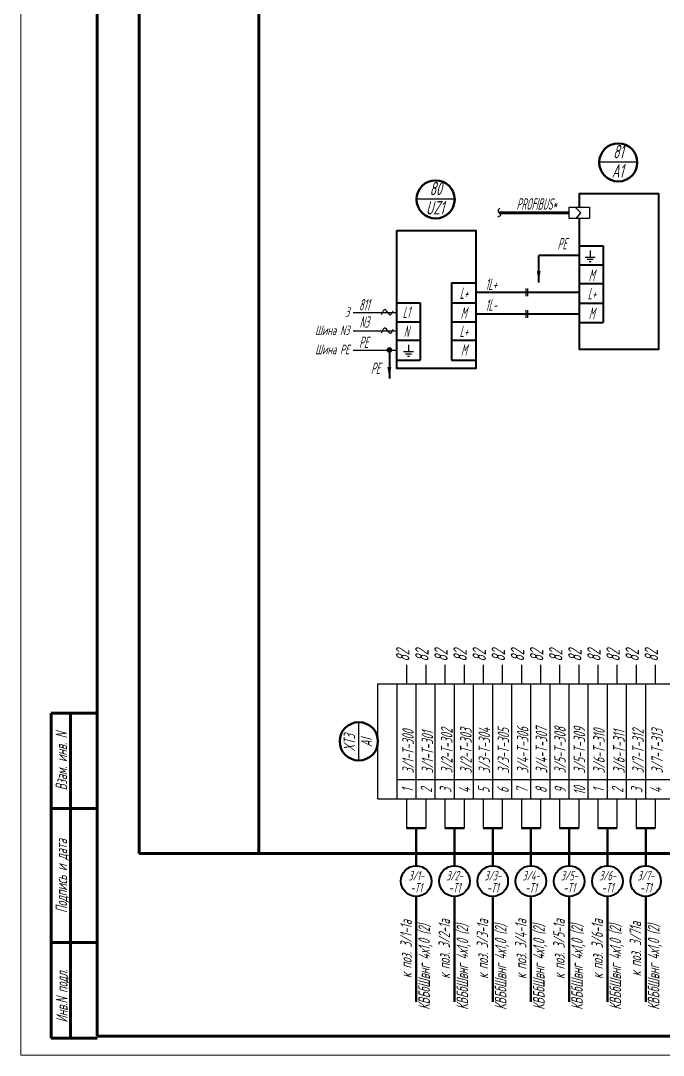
# Model space of a CAD drawing. Header units: millimetres. Extents: x -680 to 9204, y -4430 to 7779.
# Drawn here: x 1965.2 to 2133.2, y -537.1 to -266.6 of the extents above; entities that cross this region are included whole.
import ezdxf
from ezdxf.enums import TextEntityAlignment as Align

# ---------------------------------------------------------------- set-up
doc = ezdxf.new("R2010")
doc.units = ezdxf.units.MM
doc.layers.get('Defpoints').update_dxf_attribs({"color": 33})
for name, color, linetype, lineweight in [('Датчики', 31, 'Continuous', 50), ('Размерная', 4, 'Continuous', 25), ('Текст_КИП', 2, 'Continuous', 25), ('Толст.рамка', 7, 'Continuous', 60), ('Тонк.рамка', 10, 'Continuous', 20), ('Эл.кабель', 2, 'Continuous', 50)]:
    doc.layers.add(name, color=color, linetype=linetype, lineweight=lineweight)
doc.layers.add('ТЕКСТ', color=2, linetype='Continuous')
doc.styles.add('Simplex', font='simplex.shx', dxfattribs={"width": 0.7, "oblique": 15})

msp = doc.modelspace()

# ---------------------------------------------------------------- linework, layer by layer
at = {"color": 5, "lineweight": 60}
for p, q in [((1996.114, -484.355), (1996.114, 32.142)), ((2027.425, -484.355), (2027.425, -184.557)), ((3207.603, -484.355), (1996.114, -484.355))]:
    msp.add_line(p, q, dxfattribs=at)
at = {"color": 7, "linetype": 'ByBlock'}
for p, q in [((2116.447, -303.533), (2126.344, -303.533)), ((2068.689, -313.199), (2078.586, -313.199))]:
    msp.add_line(p, q, dxfattribs=at)
for p, q in [((2111.661, -316.836), (2110.189, -315.395)), ((2110.405, -318.337), (2111.661, -316.836)), ((2052.103, -342.915), (2063.501, -342.915)), ((2052.103, -347.715), (2063.501, -347.715)), ((2052.103, -352.714), (2063.501, -352.714))]:
    msp.add_line(p, q)
at = {"color": 2, "lineweight": 60}
msp.add_line((2108.617, -316.875), (2090.309, -316.875), dxfattribs=at)
at = {"lineweight": 40}
for p, q in [((2111.259, -325.438), (2117.454, -325.438)), ((2117.454, -325.438), (2117.454, -345.486)), ((2111.259, -328.026), (2100.619, -328.026)), ((2100.619, -335.03), (2100.619, -328.026)), ((2111.259, -330.449), (2117.454, -330.449)), ((2077.834, -335.143), (2084.183, -335.143)), ((2077.834, -335.143), (2077.834, -355.337)), ((2111.259, -335.291), (2117.454, -335.291)), ((2084.183, -337.616), (2111.259, -337.616)), ((2063.501, -340.337), (2069.666, -340.337)), ((2069.666, -340.337), (2069.666, -355.337)), ((2077.834, -340.337), (2084.183, -340.337)), ((2111.259, -340.486), (2117.454, -340.486)), ((2084.183, -343.292), (2111.259, -343.292)), ((2063.501, -345.337), (2069.666, -345.337)), ((2077.834, -345.337), (2084.183, -345.337)), ((2111.259, -345.486), (2117.454, -345.486)), ((2063.501, -350.18), (2069.666, -350.18)), ((2077.834, -350.18), (2084.183, -350.18)), ((2061.574, -352.714), (2061.574, -360.169)), ((2063.501, -355.337), (2069.666, -355.337)), ((2077.834, -355.337), (2084.183, -355.337))]:
    msp.add_line(p, q, dxfattribs=at)
at = {"color": 2, "ltscale": 0.5}
for p, q in [((2066.089, -435.04), (2066.089, -440.04)), ((2071.089, -435.04), (2071.089, -440.04)), ((2076.089, -435.04), (2076.089, -440.04)), ((2081.089, -435.04), (2081.089, -440.04)), ((2086.089, -435.04), (2086.089, -440.04)), ((2091.089, -435.04), (2091.089, -440.04)), ((2096.089, -435.04), (2096.089, -440.04)), ((2101.089, -435.04), (2101.089, -440.04)), ((2106.089, -435.04), (2106.089, -440.04)), ((2111.089, -435.04), (2111.089, -440.04)), ((2116.089, -435.04), (2116.089, -440.04)), ((2121.089, -435.04), (2121.089, -440.04)), ((2126.089, -435.04), (2126.089, -440.04)), ((2131.089, -435.04), (2131.089, -440.04)), ((2066.089, -470.04), (2066.089, -477.727)), ((2071.089, -470.04), (2071.089, -477.727)), ((2076.089, -470.04), (2076.089, -477.727)), ((2081.089, -470.04), (2081.089, -477.727)), ((2086.089, -470.04), (2086.089, -477.727)), ((2091.089, -470.04), (2091.089, -477.727)), ((2096.089, -470.04), (2096.089, -477.727)), ((2101.089, -470.04), (2101.089, -477.727)), ((2106.089, -470.04), (2106.089, -477.727)), ((2111.089, -470.04), (2111.089, -477.727)), ((2116.089, -470.04), (2116.089, -477.727)), ((2121.089, -470.04), (2121.089, -477.727)), ((2126.089, -470.04), (2126.089, -477.727)), ((2131.089, -470.04), (2131.089, -477.727))]:
    msp.add_line(p, q, dxfattribs=at)
at = {"color": 2}
for p, q in [((2058.589, -470.04), (2058.589, -440.04)), ((2058.589, -440.04), (2418.589, -440.04)), ((2063.589, -470.04), (2063.589, -440.04)), ((2068.589, -470.04), (2068.589, -440.04)), ((2073.589, -470.04), (2073.589, -440.04)), ((2078.589, -470.04), (2078.589, -440.04)), ((2083.589, -470.04), (2083.589, -440.04)), ((2088.589, -470.04), (2088.589, -440.04)), ((2093.589, -470.04), (2093.589, -440.04)), ((2098.589, -470.04), (2098.589, -440.04)), ((2103.589, -470.04), (2103.589, -440.04)), ((2108.589, -470.04), (2108.589, -440.04)), ((2113.589, -470.04), (2113.589, -440.04)), ((2118.589, -470.04), (2118.589, -440.04)), ((2123.589, -470.04), (2123.589, -440.04)), ((2128.589, -470.04), (2128.589, -440.04)), ((2063.589, -465.009), (2413.589, -465.009)), ((2058.589, -470.04), (2418.589, -470.04))]:
    msp.add_line(p, q, dxfattribs=at)
at = {"lineweight": 40}
msp.add_lwpolyline([(2111.259, -315.394), (2111.259, -311.758), (2131.941, -311.758), (2131.941, -352.575), (2111.259, -352.575), (2111.259, -318.345)], dxfattribs=at)
msp.add_lwpolyline([(2113.901, -318.345), (2108.617, -318.345), (2108.617, -315.394), (2113.901, -315.394)], close=True)
msp.add_lwpolyline([(2063.501, -321.424), (2084.183, -321.424), (2084.183, -357.511), (2063.501, -357.511)], close=True, dxfattribs=at)
at = {"lineweight": 40, "const_width": 0.75}
msp.add_lwpolyline([(2061.199, -352.714, 1), (2061.949, -352.714, 1)], format="xyb", close=True, dxfattribs=at)
msp.add_spline([(2090.497, -315.609), (2089.97, -316.378), (2090.663, -317.4), (2089.974, -317.978)], degree=3)
at = {"color": 30, "linetype": 'ByBlock', "lineweight": 30, "end_tangent": (-1, 0)}
for points in [[(2062.453, -342.536), (2061.813, -343.566), (2060.505, -342.162), (2059.412, -343.524)], [(2062.453, -347.336), (2061.813, -348.366), (2060.505, -346.962), (2059.412, -348.324)]]:
    msp.add_spline(points, degree=3, dxfattribs=at)
at = {"lineweight": 40}
for points in [[(2100.119, -332.03), (2101.119, -332.03), (2100.619, -335.03)], [(2062.074, -357.169), (2061.074, -357.169), (2061.574, -360.169)]]:
    msp.add_solid(points, dxfattribs=at)
at = {"layer": 'Defpoints', "lineweight": -3}
msp.add_line((2053.589, -460.04), (2053.589, -450.04), dxfattribs=at)
at = {"layer": 'Датчики'}
for centre, radius in [((2121.425, -303.669), 4.979), ((2073.667, -313.335), 4.979), ((2053.589, -455.04), 5)]:
    msp.add_circle(centre, radius, dxfattribs=at)
at = {"layer": 'Размерная', "ltscale": 0.9}
for p, q in [((2097.221, -336.616), (2097.221, -338.616)), ((2097.721, -336.616), (2097.721, -338.616)), ((2097.221, -342.292), (2097.221, -344.292)), ((2097.721, -342.292), (2097.721, -344.292))]:
    msp.add_line(p, q, dxfattribs=at)
at = {"layer": 'ТЕКСТ'}
for p, q in [((2114.094, -326.656), (2114.094, -328.504)), ((2115.417, -328.504), (2112.772, -328.504)), ((2114.888, -329.034), (2113.301, -329.034)), ((2113.83, -329.563), (2114.359, -329.563)), ((2066.601, -351.342), (2066.601, -353.231)), ((2067.923, -353.231), (2065.278, -353.231)), ((2067.394, -353.761), (2065.807, -353.761)), ((2066.336, -354.29), (2066.865, -354.29))]:
    msp.add_line(p, q, dxfattribs=at)
at = {"layer": 'Толст.рамка'}
for p, q in [((1985.172, -532.145), (1985.172, 51.855)), ((3220.172, -532.145), (1985.172, -532.145))]:
    msp.add_line(p, q, dxfattribs=at)
at = {"layer": 'Толст.рамка', "lineweight": 60}
for p, q in [((1973.172, -532.649), (1973.172, -447.649)), ((1985.172, -447.649), (1973.172, -447.649)), ((1978.172, -532.649), (1978.172, -447.649)), ((1985.172, -472.649), (1973.172, -472.649)), ((1973.172, -507.649), (1985.172, -507.649)), ((1985.172, -532.649), (1973.172, -532.649))]:
    msp.add_line(p, q, dxfattribs=at)
at = {"layer": 'Тонк.рамка'}
for q in [(1965.172, 56.855), (3225.172, -537.145)]:
    msp.add_line((1965.172, -537.145), q, dxfattribs=at)
at = {"layer": 'Эл.кабель'}
for p, q in [((2066.089, -477.727), (2071.089, -477.727)), ((2068.589, -487.589), (2068.589, -477.727)), ((2076.089, -477.727), (2081.089, -477.727)), ((2078.589, -487.589), (2078.589, -477.727)), ((2086.089, -477.727), (2091.089, -477.727)), ((2088.589, -487.589), (2088.589, -477.727)), ((2096.089, -477.727), (2101.089, -477.727)), ((2098.589, -487.589), (2098.589, -477.727)), ((2106.089, -477.727), (2111.089, -477.727)), ((2108.589, -487.589), (2108.589, -477.727)), ((2116.089, -477.727), (2121.089, -477.727)), ((2118.589, -487.589), (2118.589, -477.727)), ((2126.089, -477.727), (2131.089, -477.727)), ((2128.589, -487.589), (2128.589, -477.727)), ((2068.589, -495.589), (2068.589, -523.176)), ((2078.589, -495.589), (2078.589, -523.176)), ((2088.589, -495.589), (2088.589, -523.176)), ((2098.589, -495.589), (2098.589, -523.176)), ((2108.589, -495.589), (2108.589, -523.176)), ((2118.589, -495.589), (2118.589, -523.176)), ((2128.589, -495.589), (2128.589, -523.176))]:
    msp.add_line(p, q, dxfattribs=at)
at = {"layer": 'Эл.кабель', "lineweight": 40}
for centre in [(2068.589, -491.589), (2078.589, -491.589), (2088.589, -491.589), (2098.589, -491.589), (2108.589, -491.589), (2118.589, -491.589), (2128.589, -491.589)]:
    msp.add_circle(centre, 4, dxfattribs=at)

# ---------------------------------------------------------------- texts
at = {"layer": 'ТЕКСТ', "style": 'Simplex', "oblique": 15}
for s, height, width, p in [('81', 3.5, 0.6, (2121.431, -302.585)), ('80', 3.5, 0.6, (2073.673, -312.251)), ('PROFIBUS*', 3, 0.5, (2100.048, -316.031)), ('РЕ', 3, 0.5, (2106.751, -326.394)), ('1L+', 3, 0.5, (2088.162, -337.009)), ('811', 3, 0.5, (2054.995, -342.392)), ('1L-', 3, 0.5, (2088.162, -342.472)), ('N3', 3, 0.5, (2054.995, -346.905)), ('РЕ', 3, 0.5, (2054.851, -352.216)), ('РЕ', 3, 0.5, (2057.939, -358.992))]:
    msp.add_text(s, height=height, dxfattribs=dict(at, width=width)).set_placement(p, align=Align.CENTER)
at = {"layer": 'ТЕКСТ', "style": 'Simplex', "oblique": 15, "width": 0.6}
for s, p in [('А1', (2121.254, -305.856)), ('UZ1', (2073.497, -315.522))]:
    msp.add_text(s, height=3.5, dxfattribs=at).set_placement(p, align=Align.MIDDLE)
at = {"layer": 'ТЕКСТ', "color": 2, "style": 'Simplex', "oblique": 15, "width": 0.5}
for s, p in [('М', (2114.44, -333.153)), ('L+', (2081.023, -337.835)), ('L+', (2114.508, -337.984)), ('L1', (2066.001, -342.837)), ('М', (2080.955, -343.007)), ('М', (2114.44, -343.155)), ('N', (2066.001, -347.837)), ('L+', (2081.023, -347.837)), ('М', (2081.023, -352.736))]:
    msp.add_text(s, height=3, dxfattribs=at).set_placement(p, align=Align.MIDDLE)
at = {"layer": 'ТЕКСТ', "style": 'Simplex', "oblique": 15, "width": 0.5}
for s, p in [('3', (2051.102, -344.024)), ('Шина N3', (2051.102, -348.824)), ('Шина PE', (2051.102, -353.823))]:
    msp.add_text(s, height=2.5, dxfattribs=at).set_placement(p, align=Align.RIGHT)
at = {"layer": 'ТЕКСТ', "style": 'Simplex', "oblique": 15, "width": 0.6}
for s, height, p in [('82', 3.5, (2066.823, -434.201)), ('82', 3.5, (2071.823, -434.201)), ('82', 3.5, (2076.823, -434.201)), ('82', 3.5, (2081.823, -434.201)), ('82', 3.5, (2086.823, -434.201)), ('82', 3.5, (2091.823, -434.201)), ('82', 3.5, (2096.823, -434.201)), ('82', 3.5, (2101.823, -434.201)), ('82', 3.5, (2106.823, -434.201)), ('82', 3.5, (2111.823, -434.201)), ('82', 3.5, (2116.823, -434.201)), ('82', 3.5, (2121.823, -434.201)), ('82', 3.5, (2126.823, -434.201)), ('82', 3.5, (2131.823, -434.201)), ('3/1-Т-300', 3, (2067.944, -463.431)), ('3/2-Т-302', 3, (2078.088, -463.431)), ('3/2-Т-303', 3, (2083.088, -463.431)), ('3/3-Т-304', 3, (2087.892, -463.431)), ('3/3-Т-305', 3, (2092.892, -463.431)), ('3/4-T-306', 3, (2097.944, -463.431)), ('3/4-T-307', 3, (2102.85, -463.431)), ('3/5-T-308', 3, (2107.674, -463.431)), ('3/5-T-309', 3, (2112.749, -463.431)), ('3/6-T-310', 3, (2117.87, -463.431)), ('3/6-T-311', 3, (2123.088, -463.431)), ('3/7-T-312', 3, (2128.088, -463.431)), ('3/7-T-313', 3, (2133.088, -463.431)), ('3/1-Т-301', 3, (2073.032, -463.431)), ('10', 3, (2112.746, -469.057)), ('КВБбШвнг 4х1,0 (2)', 3, (2072.156, -525.255)), ('КВБбШвнг 4х1,0 (2)', 3, (2082.156, -525.255)), ('КВБбШвнг 4х1,0 (2)', 3, (2092.156, -525.255)), ('КВБбШвнг 4х1,0 (2)', 3, (2102.156, -525.255)), ('КВБбШвнг 4х1,0 (2)', 3, (2112.156, -525.255)), ('КВБбШвнг 4х1,0 (2)', 3, (2122.156, -525.255)), ('КВБбШвнг 4х1,0 (2)', 3, (2132.156, -525.255))]:
    msp.add_text(s, height=height, rotation=90, dxfattribs=at).set_placement(p)
for s, p in [('XT3', (2052.62, -455.431)), ('AI', (2057.06, -455.409)), ('1', (2067.762, -467.865)), ('2', (2072.762, -467.865)), ('3', (2077.762, -467.865)), ('4', (2082.762, -467.865)), ('5', (2087.762, -467.865)), ('6', (2092.762, -467.865)), ('7', (2097.762, -467.865)), ('8', (2102.762, -467.865)), ('9', (2107.762, -467.865)), ('1', (2117.762, -467.865)), ('2', (2122.762, -467.865)), ('3', (2127.762, -467.865)), ('4', (2132.762, -467.865)), ('к поз. 3/1-1а', (2067.407, -509.382)), ('к поз. 3/2-1а', (2077.407, -509.382)), ('к поз. 3/3-1а', (2087.407, -509.382)), ('к поз. 3/4-1а', (2097.407, -509.382)), ('к поз. 3/5-1а', (2107.407, -509.382)), ('к поз. 3/6-1а', (2117.407, -509.382)), ('к поз. 3/71а', (2127.407, -509.382))]:
    msp.add_text(s, height=3, rotation=90, dxfattribs=at).set_placement(p, align=Align.CENTER)
at = {"layer": 'Текст_КИП', "ltscale": 0.02, "style": 'Simplex', "oblique": 15, "width": 0.6}
for s, p in [('Взам. инв. N', (1977.303, -460.277)), ('Подпись и дата', (1977.303, -490.277)), ('Инв.N подл.', (1977.439, -521.649))]:
    msp.add_text(s, height=3, rotation=90, dxfattribs=at).set_placement(p, align=Align.CENTER)
at = {"layer": 'Текст_КИП', "style": 'Simplex', "oblique": 15, "width": 0.5}
for s, p in [('3/1-', (2068.589, -491.418)), ('3/2-', (2078.589, -491.418)), ('3/3-', (2088.589, -491.418)), ('3/4-', (2098.589, -491.418)), ('3/5-', (2108.589, -491.418)), ('3/6-', (2118.589, -491.418)), ('3/7-', (2128.589, -491.418)), ('-T1', (2068.589, -494.592)), ('-T1', (2078.589, -494.592)), ('-T1', (2088.589, -494.592)), ('-T1', (2098.589, -494.592)), ('-T1', (2108.589, -494.592)), ('-T1', (2118.589, -494.592)), ('-T1', (2128.589, -494.592))]:
    msp.add_text(s, height=2.5, dxfattribs=at).set_placement(p, align=Align.CENTER)

doc.saveas('drawing.dxf')
